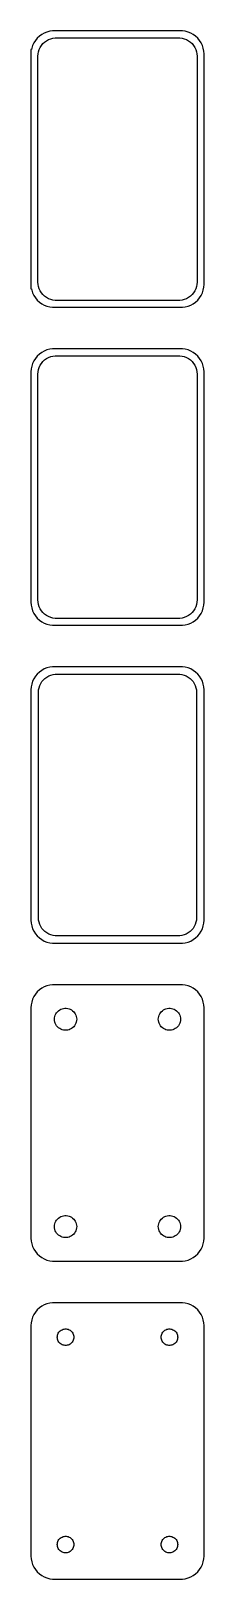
# Model space of a CAD drawing. Header units: metres. Extents: x -19 to 19, y 246 to 582.
import ezdxf

# ---------------------------------------------------------------- set-up
doc = ezdxf.new("R2010")
doc.units = ezdxf.units.M

msp = doc.modelspace()

# ---------------------------------------------------------------- linework, layer by layer
for p, q in [((-15.8789, 581.524), (-16.4291, 581.222)), ((-15.2951, 581.755), (-15.8789, 581.524)), ((-14.6869, 581.911), (-15.2951, 581.755)), ((-14.0639, 581.99), (-14.6869, 581.911)), ((14.0639, 581.99), (-14.0639, 581.99)), ((14.6869, 581.911), (14.0639, 581.99)), ((15.2951, 581.755), (14.6869, 581.911)), ((15.8789, 581.524), (15.2951, 581.755)), ((16.4291, 581.222), (15.8789, 581.524)), ((-18.65, 577.944), (-18.75, 577.944)), ((-18.75, 577.944), (-18.75, 526.056)), ((-18.5929, 578.243), (-18.65, 577.944)), ((-18.3989, 578.841), (-18.5929, 578.243)), ((-18.1315, 579.409), (-18.3989, 578.841)), ((-17.7951, 579.939), (-18.1315, 579.409)), ((-17.3948, 580.423), (-17.7951, 579.939)), ((-16.9371, 580.853), (-17.3948, 580.423)), ((-17.1243, 577.495), (-16.9691, 577.972)), ((-16.9691, 577.972), (-16.7552, 578.427)), ((-16.4291, 581.222), (-16.9371, 580.853)), ((-16.7552, 578.427), (-16.4861, 578.851)), ((-16.4861, 578.851), (-16.1659, 579.238)), ((-16.1659, 579.238), (-15.7997, 579.582)), ((-15.7997, 579.582), (-15.3933, 579.877)), ((-15.3933, 579.877), (-14.9531, 580.119)), ((-14.9531, 580.119), (-14.4861, 580.304)), ((-14.4861, 580.304), (-13.9995, 580.429)), ((-13.9995, 580.429), (-13.5012, 580.492)), ((-13.5012, 580.492), (13.5012, 580.492)), ((13.5012, 580.492), (13.9995, 580.429)), ((13.9995, 580.429), (14.4861, 580.304)), ((14.4861, 580.304), (14.9531, 580.119)), ((14.9531, 580.119), (15.3933, 579.877)), ((15.3933, 579.877), (15.7997, 579.582)), ((15.7997, 579.582), (16.1659, 579.238)), ((16.1659, 579.238), (16.4861, 578.851)), ((16.9371, 580.853), (16.4291, 581.222)), ((16.4861, 578.851), (16.7552, 578.427)), ((16.7552, 578.427), (16.9691, 577.972)), ((17.3948, 580.423), (16.9371, 580.853)), ((16.9691, 577.972), (17.1243, 577.495)), ((17.7951, 579.939), (17.3948, 580.423)), ((18.1315, 579.409), (17.7951, 579.939)), ((18.3989, 578.841), (18.1315, 579.409)), ((18.5929, 578.243), (18.3989, 578.841)), ((18.7106, 577.627), (18.5929, 578.243)), ((-17.25, 576.5), (-17.2184, 577.001)), ((-17.25, 527.5), (-17.25, 576.5)), ((-17.2184, 577.001), (-17.1243, 577.495)), ((17.1243, 577.495), (17.2184, 577.001)), ((17.2184, 577.001), (17.25, 576.5)), ((17.25, 576.5), (17.25, 527.5)), ((18.75, 577), (18.7106, 577.627)), ((18.75, 527), (18.75, 577)), ((-17.2184, 526.999), (-17.25, 527.5)), ((17.25, 527.5), (17.2184, 526.999)), ((-18.75, 526.056), (-18.65, 526.056)), ((-18.65, 526.056), (-18.5929, 525.757)), ((-18.5929, 525.757), (-18.3989, 525.159)), ((-18.3989, 525.159), (-18.1315, 524.591)), ((-18.1315, 524.591), (-17.7951, 524.061)), ((-17.1243, 526.505), (-17.2184, 526.999)), ((-16.9691, 526.028), (-17.1243, 526.505)), ((-16.7552, 525.573), (-16.9691, 526.028)), ((-16.4861, 525.149), (-16.7552, 525.573)), ((-16.1659, 524.762), (-16.4861, 525.149)), ((-15.7997, 524.418), (-16.1659, 524.762)), ((-15.3933, 524.123), (-15.7997, 524.418)), ((15.7997, 524.418), (15.3933, 524.123)), ((16.1659, 524.762), (15.7997, 524.418)), ((16.4861, 525.149), (16.1659, 524.762)), ((16.7552, 525.573), (16.4861, 525.149)), ((16.9691, 526.028), (16.7552, 525.573)), ((17.1243, 526.505), (16.9691, 526.028)), ((17.2184, 526.999), (17.1243, 526.505)), ((17.7951, 524.061), (18.1315, 524.591)), ((18.1315, 524.591), (18.3989, 525.159)), ((18.3989, 525.159), (18.5929, 525.757)), ((18.5929, 525.757), (18.7106, 526.373)), ((18.7106, 526.373), (18.75, 527)), ((-17.7951, 524.061), (-17.3948, 523.577)), ((-17.3948, 523.577), (-16.9371, 523.147)), ((-16.9371, 523.147), (-16.4291, 522.778)), ((-16.4291, 522.778), (-15.8789, 522.476)), ((-15.8789, 522.476), (-15.2951, 522.245)), ((-14.9531, 523.881), (-15.3933, 524.123)), ((-15.2951, 522.245), (-14.6869, 522.089)), ((-14.4861, 523.696), (-14.9531, 523.881)), ((-14.6869, 522.089), (-14.0639, 522.01)), ((-13.9995, 523.571), (-14.4861, 523.696)), ((-14.0639, 522.01), (14.0639, 522.01)), ((-13.5012, 523.508), (-13.9995, 523.571)), ((13.5012, 523.508), (-13.5012, 523.508)), ((13.9995, 523.571), (13.5012, 523.508)), ((14.4861, 523.696), (13.9995, 523.571)), ((14.0639, 522.01), (14.6869, 522.089)), ((14.9531, 523.881), (14.4861, 523.696)), ((14.6869, 522.089), (15.2951, 522.245)), ((15.3933, 524.123), (14.9531, 523.881)), ((15.2951, 522.245), (15.8789, 522.476)), ((15.8789, 522.476), (16.4291, 522.778)), ((16.4291, 522.778), (16.9371, 523.147)), ((16.9371, 523.147), (17.3948, 523.577)), ((17.3948, 523.577), (17.7951, 524.061)), ((-17.7951, 510.939), (-18.1315, 510.409)), ((-17.3948, 511.423), (-17.7951, 510.939)), ((-16.9371, 511.853), (-17.3948, 511.423)), ((-16.4291, 512.222), (-16.9371, 511.853)), ((-15.8789, 512.524), (-16.4291, 512.222)), ((-15.2951, 512.755), (-15.8789, 512.524)), ((-15.7997, 510.582), (-15.3933, 510.877)), ((-15.3933, 510.877), (-14.9531, 511.119)), ((-14.6869, 512.911), (-15.2951, 512.755)), ((-14.9531, 511.119), (-14.4861, 511.304)), ((-14.0639, 512.99), (-14.6869, 512.911)), ((-14.4861, 511.304), (-13.9995, 511.429)), ((14.0639, 512.99), (-14.0639, 512.99)), ((-13.9995, 511.429), (-13.5012, 511.492)), ((-13.5012, 511.492), (13.5012, 511.492)), ((13.5012, 511.492), (13.9995, 511.429)), ((13.9995, 511.429), (14.4861, 511.304)), ((14.6869, 512.911), (14.0639, 512.99)), ((14.4861, 511.304), (14.9531, 511.119)), ((15.2951, 512.755), (14.6869, 512.911)), ((14.9531, 511.119), (15.3933, 510.877)), ((15.8789, 512.524), (15.2951, 512.755)), ((15.3933, 510.877), (15.7997, 510.582)), ((16.4291, 512.222), (15.8789, 512.524)), ((16.9371, 511.853), (16.4291, 512.222)), ((17.3948, 511.423), (16.9371, 511.853)), ((17.7951, 510.939), (17.3948, 511.423)), ((18.1315, 510.409), (17.7951, 510.939)), ((-18.7106, 508.627), (-18.75, 508)), ((-18.75, 508), (-18.75, 458)), ((-18.5929, 509.243), (-18.7106, 508.627)), ((-18.3989, 509.841), (-18.5929, 509.243)), ((-18.1315, 510.409), (-18.3989, 509.841)), ((-17.25, 507.5), (-17.2184, 508.001)), ((-17.25, 458.5), (-17.25, 507.5)), ((-17.2184, 508.001), (-17.1243, 508.495)), ((-17.1243, 508.495), (-16.9691, 508.972)), ((-16.9691, 508.972), (-16.7552, 509.427)), ((-16.7552, 509.427), (-16.4861, 509.851)), ((-16.4861, 509.851), (-16.1659, 510.238)), ((-16.1659, 510.238), (-15.7997, 510.582)), ((15.7997, 510.582), (16.1659, 510.238)), ((16.1659, 510.238), (16.4861, 509.851)), ((16.4861, 509.851), (16.7552, 509.427)), ((16.7552, 509.427), (16.9691, 508.972)), ((16.9691, 508.972), (17.1243, 508.495)), ((17.1243, 508.495), (17.2184, 508.001)), ((17.2184, 508.001), (17.25, 507.5)), ((17.25, 507.5), (17.25, 458.5)), ((18.3989, 509.841), (18.1315, 510.409)), ((18.5929, 509.243), (18.3989, 509.841)), ((18.7106, 508.627), (18.5929, 509.243)), ((18.75, 508), (18.7106, 508.627)), ((18.75, 458), (18.75, 508)), ((-18.75, 458), (-18.7106, 457.373)), ((-18.7106, 457.373), (-18.5929, 456.757)), ((-17.2184, 457.999), (-17.25, 458.5)), ((-17.1243, 457.505), (-17.2184, 457.999)), ((-16.9691, 457.028), (-17.1243, 457.505)), ((-16.7552, 456.573), (-16.9691, 457.028)), ((16.9691, 457.028), (16.7552, 456.573)), ((17.1243, 457.505), (16.9691, 457.028)), ((17.2184, 457.999), (17.1243, 457.505)), ((17.25, 458.5), (17.2184, 457.999)), ((18.5929, 456.757), (18.7106, 457.373)), ((18.7106, 457.373), (18.75, 458)), ((-18.5929, 456.757), (-18.3989, 456.159)), ((-18.3989, 456.159), (-18.1315, 455.591)), ((-18.1315, 455.591), (-17.7951, 455.061)), ((-17.7951, 455.061), (-17.3948, 454.577)), ((-17.3948, 454.577), (-16.9371, 454.147)), ((-16.9371, 454.147), (-16.4291, 453.778)), ((-16.4861, 456.149), (-16.7552, 456.573)), ((-16.1659, 455.762), (-16.4861, 456.149)), ((-16.4291, 453.778), (-15.8789, 453.476)), ((-15.7997, 455.418), (-16.1659, 455.762)), ((-15.3933, 455.123), (-15.7997, 455.418)), ((-14.9531, 454.881), (-15.3933, 455.123)), ((-14.4861, 454.696), (-14.9531, 454.881)), ((-13.9995, 454.571), (-14.4861, 454.696)), ((-13.5012, 454.508), (-13.9995, 454.571)), ((13.5012, 454.508), (-13.5012, 454.508)), ((13.9995, 454.571), (13.5012, 454.508)), ((14.4861, 454.696), (13.9995, 454.571)), ((14.9531, 454.881), (14.4861, 454.696)), ((15.3933, 455.123), (14.9531, 454.881)), ((15.7997, 455.418), (15.3933, 455.123)), ((16.1659, 455.762), (15.7997, 455.418)), ((15.8789, 453.476), (16.4291, 453.778)), ((16.4861, 456.149), (16.1659, 455.762)), ((16.4291, 453.778), (16.9371, 454.147)), ((16.7552, 456.573), (16.4861, 456.149)), ((16.9371, 454.147), (17.3948, 454.577)), ((17.3948, 454.577), (17.7951, 455.061)), ((17.7951, 455.061), (18.1315, 455.591)), ((18.1315, 455.591), (18.3989, 456.159)), ((18.3989, 456.159), (18.5929, 456.757)), ((-15.8789, 453.476), (-15.2951, 453.245)), ((-15.2951, 453.245), (-14.6869, 453.089)), ((-14.6869, 453.089), (-14.0639, 453.01)), ((-14.0639, 453.01), (14.0639, 453.01)), ((14.0639, 453.01), (14.6869, 453.089)), ((14.6869, 453.089), (15.2951, 453.245)), ((15.2951, 453.245), (15.8789, 453.476)), ((-15.8789, 443.524), (-16.4291, 443.222)), ((-15.2951, 443.755), (-15.8789, 443.524)), ((-14.6869, 443.911), (-15.2951, 443.755)), ((-14.0639, 443.99), (-14.6869, 443.911)), ((14.0639, 443.99), (-14.0639, 443.99)), ((14.6869, 443.911), (14.0639, 443.99)), ((15.2951, 443.755), (14.6869, 443.911)), ((15.8789, 443.524), (15.2951, 443.755)), ((16.4291, 443.222), (15.8789, 443.524)), ((-18.5929, 440.243), (-18.7106, 439.627)), ((-18.3989, 440.841), (-18.5929, 440.243)), ((-18.1315, 441.409), (-18.3989, 440.841)), ((-17.7951, 441.939), (-18.1315, 441.409)), ((-17.3948, 442.423), (-17.7951, 441.939)), ((-16.9371, 442.853), (-17.3948, 442.423)), ((-16.4291, 443.222), (-16.9371, 442.853)), ((-16.8507, 439.926), (-16.6436, 440.366)), ((-16.6436, 440.366), (-16.383, 440.776)), ((-16.383, 440.776), (-16.073, 441.151)), ((-16.073, 441.151), (-15.7185, 441.484)), ((-15.7185, 441.484), (-15.3251, 441.77)), ((-15.3251, 441.77), (-14.8989, 442.004)), ((-14.8989, 442.004), (-14.4467, 442.183)), ((-14.4467, 442.183), (-13.9756, 442.304)), ((-13.9756, 442.304), (-13.4932, 442.365)), ((-13.4932, 442.365), (13.4932, 442.365)), ((13.4932, 442.365), (13.9756, 442.304)), ((13.9756, 442.304), (14.4467, 442.183)), ((14.4467, 442.183), (14.8989, 442.004)), ((14.8989, 442.004), (15.3251, 441.77)), ((15.3251, 441.77), (15.7185, 441.484)), ((15.7185, 441.484), (16.073, 441.151)), ((16.073, 441.151), (16.383, 440.776)), ((16.383, 440.776), (16.6436, 440.366)), ((16.9371, 442.853), (16.4291, 443.222)), ((16.6436, 440.366), (16.8507, 439.926)), ((17.3948, 442.423), (16.9371, 442.853)), ((17.7951, 441.939), (17.3948, 442.423)), ((18.1315, 441.409), (17.7951, 441.939)), ((18.3989, 440.841), (18.1315, 441.409)), ((18.5929, 440.243), (18.3989, 440.841)), ((18.7106, 439.627), (18.5929, 440.243)), ((-18.7106, 439.627), (-18.75, 439)), ((-18.75, 439), (-18.75, 389)), ((-17.1226, 438.5), (-17.0921, 438.985)), ((-17.1226, 389.5), (-17.1226, 438.5)), ((-17.0921, 438.985), (-17.001, 439.463)), ((-17.001, 439.463), (-16.8507, 439.926)), ((16.8507, 439.926), (17.001, 439.463)), ((17.001, 439.463), (17.0921, 438.985)), ((17.0921, 438.985), (17.1226, 438.5)), ((17.1226, 438.5), (17.1226, 389.5)), ((18.75, 439), (18.7106, 439.627)), ((18.75, 389), (18.75, 439)), ((-18.75, 389), (-18.7106, 388.373)), ((-18.7106, 388.373), (-18.5929, 387.757)), ((-18.5929, 387.757), (-18.3989, 387.159)), ((-18.3989, 387.159), (-18.1315, 386.591)), ((-18.1315, 386.591), (-17.7951, 386.061)), ((-17.0921, 389.015), (-17.1226, 389.5)), ((-17.001, 388.537), (-17.0921, 389.015)), ((-16.8507, 388.074), (-17.001, 388.537)), ((-16.6436, 387.634), (-16.8507, 388.074)), ((-16.383, 387.224), (-16.6436, 387.634)), ((-16.073, 386.849), (-16.383, 387.224)), ((-15.7185, 386.516), (-16.073, 386.849)), ((-15.3251, 386.23), (-15.7185, 386.516)), ((15.7185, 386.516), (15.3251, 386.23)), ((16.073, 386.849), (15.7185, 386.516)), ((16.383, 387.224), (16.073, 386.849)), ((16.6436, 387.634), (16.383, 387.224)), ((16.8507, 388.074), (16.6436, 387.634)), ((17.001, 388.537), (16.8507, 388.074)), ((17.0921, 389.015), (17.001, 388.537)), ((17.1226, 389.5), (17.0921, 389.015)), ((17.7951, 386.061), (18.1315, 386.591)), ((18.1315, 386.591), (18.3989, 387.159)), ((18.3989, 387.159), (18.5929, 387.757)), ((18.5929, 387.757), (18.7106, 388.373)), ((18.7106, 388.373), (18.75, 389)), ((-17.7951, 386.061), (-17.3948, 385.577)), ((-17.3948, 385.577), (-16.9371, 385.147)), ((-16.9371, 385.147), (-16.4291, 384.778)), ((-16.4291, 384.778), (-15.8789, 384.476)), ((-15.8789, 384.476), (-15.2951, 384.245)), ((-14.8989, 385.996), (-15.3251, 386.23)), ((-15.2951, 384.245), (-14.6869, 384.089)), ((-14.4467, 385.817), (-14.8989, 385.996)), ((-14.6869, 384.089), (-14.0639, 384.01)), ((-13.9756, 385.696), (-14.4467, 385.817)), ((-14.0639, 384.01), (14.0639, 384.01)), ((-13.4932, 385.635), (-13.9756, 385.696)), ((13.4932, 385.635), (-13.4932, 385.635)), ((13.9756, 385.696), (13.4932, 385.635)), ((14.4467, 385.817), (13.9756, 385.696)), ((14.0639, 384.01), (14.6869, 384.089)), ((14.8989, 385.996), (14.4467, 385.817)), ((14.6869, 384.089), (15.2951, 384.245)), ((15.3251, 386.23), (14.8989, 385.996)), ((15.2951, 384.245), (15.8789, 384.476)), ((15.8789, 384.476), (16.4291, 384.778)), ((16.4291, 384.778), (16.9371, 385.147)), ((16.9371, 385.147), (17.3948, 385.577)), ((17.3948, 385.577), (17.7951, 386.061)), ((-17.7951, 372.939), (-18.1315, 372.409)), ((-17.3948, 373.423), (-17.7951, 372.939)), ((-16.9371, 373.853), (-17.3948, 373.423)), ((-16.4291, 374.222), (-16.9371, 373.853)), ((-15.8789, 374.524), (-16.4291, 374.222)), ((-15.2951, 374.755), (-15.8789, 374.524)), ((-14.6869, 374.911), (-15.2951, 374.755)), ((-14.0639, 374.99), (-14.6869, 374.911)), ((14.0639, 374.99), (-14.0639, 374.99)), ((14.6869, 374.911), (14.0639, 374.99)), ((15.2951, 374.755), (14.6869, 374.911)), ((15.8789, 374.524), (15.2951, 374.755)), ((16.4291, 374.222), (15.8789, 374.524)), ((16.9371, 373.853), (16.4291, 374.222)), ((17.3948, 373.423), (16.9371, 373.853)), ((17.7951, 372.939), (17.3948, 373.423)), ((18.1315, 372.409), (17.7951, 372.939)), ((-18.7106, 370.627), (-18.75, 370)), ((-18.75, 370), (-18.75, 320)), ((-18.5929, 371.243), (-18.7106, 370.627)), ((-18.3989, 371.841), (-18.5929, 371.243)), ((-18.1315, 372.409), (-18.3989, 371.841)), ((-12.536, 369.526), (-12.2719, 369.672)), ((-12.2719, 369.672), (-11.9916, 369.783)), ((-11.9916, 369.783), (-11.6997, 369.857)), ((-11.6997, 369.857), (-11.4007, 369.895)), ((-11.4007, 369.895), (-11.0993, 369.895)), ((-11.0993, 369.895), (-10.8003, 369.857)), ((-10.8003, 369.857), (-10.5083, 369.783)), ((-10.5083, 369.783), (-10.2281, 369.672)), ((-10.2281, 369.672), (-9.964, 369.526)), ((9.964, 369.526), (10.2281, 369.672)), ((10.2281, 369.672), (10.5083, 369.783)), ((10.5083, 369.783), (10.8003, 369.857)), ((10.8003, 369.857), (11.0993, 369.895)), ((11.0993, 369.895), (11.4007, 369.895)), ((11.4007, 369.895), (11.6997, 369.857)), ((11.6997, 369.857), (11.9916, 369.783)), ((11.9916, 369.783), (12.2719, 369.672)), ((12.2719, 369.672), (12.536, 369.526)), ((18.3989, 371.841), (18.1315, 372.409)), ((18.5929, 371.243), (18.3989, 371.841)), ((18.7106, 370.627), (18.5929, 371.243)), ((18.75, 370), (18.7106, 370.627)), ((18.75, 320), (18.75, 370)), ((-13.65, 367.5), (-13.6311, 367.801)), ((-13.6311, 367.199), (-13.65, 367.5)), ((-13.6311, 367.801), (-13.5746, 368.097)), ((-13.5746, 366.903), (-13.6311, 367.199)), ((-13.5746, 368.097), (-13.4815, 368.383)), ((-13.4815, 366.617), (-13.5746, 366.903)), ((-13.4815, 368.383), (-13.3531, 368.656)), ((-13.3531, 366.344), (-13.4815, 366.617)), ((-13.3531, 368.656), (-13.1916, 368.911)), ((-13.1916, 366.089), (-13.3531, 366.344)), ((-13.1916, 368.911), (-12.9995, 369.143)), ((-12.9995, 369.143), (-12.7798, 369.349)), ((-12.7798, 369.349), (-12.536, 369.526)), ((-9.964, 369.526), (-9.72017, 369.349)), ((-9.72017, 369.349), (-9.50047, 369.143)), ((-9.50047, 369.143), (-9.30835, 368.911)), ((-9.30835, 368.911), (-9.14685, 368.656)), ((-9.14685, 366.344), (-9.30835, 366.089)), ((-9.14685, 368.656), (-9.01852, 368.383)), ((-9.01852, 366.617), (-9.14685, 366.344)), ((-9.01852, 368.383), (-8.9254, 368.097)), ((-8.9254, 366.903), (-9.01852, 366.617)), ((-8.9254, 368.097), (-8.86891, 367.801)), ((-8.86891, 367.199), (-8.9254, 366.903)), ((-8.86891, 367.801), (-8.84999, 367.5)), ((-8.84999, 367.5), (-8.86891, 367.199)), ((8.84999, 367.5), (8.86891, 367.801)), ((8.86891, 367.199), (8.84999, 367.5)), ((8.86891, 367.801), (8.9254, 368.097)), ((8.9254, 366.903), (8.86891, 367.199)), ((8.9254, 368.097), (9.01852, 368.383)), ((9.01852, 366.617), (8.9254, 366.903)), ((9.01852, 368.383), (9.14685, 368.656)), ((9.14685, 366.344), (9.01852, 366.617)), ((9.14685, 368.656), (9.30835, 368.911)), ((9.30835, 366.089), (9.14685, 366.344)), ((9.30835, 368.911), (9.50047, 369.143)), ((9.50047, 369.143), (9.72017, 369.349)), ((9.72017, 369.349), (9.964, 369.526)), ((12.536, 369.526), (12.7798, 369.349)), ((12.7798, 369.349), (12.9995, 369.143)), ((12.9995, 369.143), (13.1916, 368.911)), ((13.1916, 368.911), (13.3531, 368.656)), ((13.3531, 366.344), (13.1916, 366.089)), ((13.3531, 368.656), (13.4815, 368.383)), ((13.4815, 366.617), (13.3531, 366.344)), ((13.4815, 368.383), (13.5746, 368.097)), ((13.5746, 366.903), (13.4815, 366.617)), ((13.5746, 368.097), (13.6311, 367.801)), ((13.6311, 367.199), (13.5746, 366.903)), ((13.6311, 367.801), (13.65, 367.5)), ((13.65, 367.5), (13.6311, 367.199)), ((-12.9995, 365.857), (-13.1916, 366.089)), ((-12.7798, 365.651), (-12.9995, 365.857)), ((-12.536, 365.474), (-12.7798, 365.651)), ((-12.2719, 365.328), (-12.536, 365.474)), ((-11.9916, 365.217), (-12.2719, 365.328)), ((-11.6997, 365.143), (-11.9916, 365.217)), ((-11.4007, 365.105), (-11.6997, 365.143)), ((-11.0993, 365.105), (-11.4007, 365.105)), ((-10.8003, 365.143), (-11.0993, 365.105)), ((-10.5083, 365.217), (-10.8003, 365.143)), ((-10.2281, 365.328), (-10.5083, 365.217)), ((-9.964, 365.474), (-10.2281, 365.328)), ((-9.72017, 365.651), (-9.964, 365.474)), ((-9.50047, 365.857), (-9.72017, 365.651)), ((-9.30835, 366.089), (-9.50047, 365.857)), ((9.50047, 365.857), (9.30835, 366.089)), ((9.72017, 365.651), (9.50047, 365.857)), ((9.964, 365.474), (9.72017, 365.651)), ((10.2281, 365.328), (9.964, 365.474)), ((10.5083, 365.217), (10.2281, 365.328)), ((10.8003, 365.143), (10.5083, 365.217)), ((11.0993, 365.105), (10.8003, 365.143)), ((11.4007, 365.105), (11.0993, 365.105)), ((11.6997, 365.143), (11.4007, 365.105)), ((11.9916, 365.217), (11.6997, 365.143)), ((12.2719, 365.328), (11.9916, 365.217)), ((12.536, 365.474), (12.2719, 365.328)), ((12.7798, 365.651), (12.536, 365.474)), ((12.9995, 365.857), (12.7798, 365.651)), ((13.1916, 366.089), (12.9995, 365.857)), ((-13.65, 322.5), (-13.6311, 322.801)), ((-13.6311, 322.801), (-13.5746, 323.097)), ((-13.5746, 323.097), (-13.4815, 323.383)), ((-13.4815, 323.383), (-13.3531, 323.656)), ((-13.3531, 323.656), (-13.1916, 323.911)), ((-13.1916, 323.911), (-12.9995, 324.143)), ((-12.9995, 324.143), (-12.7798, 324.349)), ((-12.7798, 324.349), (-12.536, 324.526)), ((-12.536, 324.526), (-12.2719, 324.672)), ((-12.2719, 324.672), (-11.9916, 324.783)), ((-11.9916, 324.783), (-11.6997, 324.857)), ((-11.6997, 324.857), (-11.4007, 324.895)), ((-11.4007, 324.895), (-11.0993, 324.895)), ((-11.0993, 324.895), (-10.8003, 324.857)), ((-10.8003, 324.857), (-10.5083, 324.783)), ((-10.5083, 324.783), (-10.2281, 324.672)), ((-10.2281, 324.672), (-9.964, 324.526)), ((-9.964, 324.526), (-9.72017, 324.349)), ((-9.72017, 324.349), (-9.50047, 324.143)), ((-9.50047, 324.143), (-9.30835, 323.911)), ((-9.30835, 323.911), (-9.14685, 323.656)), ((-9.14685, 323.656), (-9.01852, 323.383)), ((-9.01852, 323.383), (-8.9254, 323.097)), ((-8.9254, 323.097), (-8.86891, 322.801)), ((-8.86891, 322.801), (-8.84999, 322.5)), ((8.84999, 322.5), (8.86891, 322.801)), ((8.86891, 322.801), (8.9254, 323.097)), ((8.9254, 323.097), (9.01852, 323.383)), ((9.01852, 323.383), (9.14685, 323.656)), ((9.14685, 323.656), (9.30835, 323.911)), ((9.30835, 323.911), (9.50047, 324.143)), ((9.50047, 324.143), (9.72017, 324.349)), ((9.72017, 324.349), (9.964, 324.526)), ((9.964, 324.526), (10.2281, 324.672)), ((10.2281, 324.672), (10.5083, 324.783)), ((10.5083, 324.783), (10.8003, 324.857)), ((10.8003, 324.857), (11.0993, 324.895)), ((11.0993, 324.895), (11.4007, 324.895)), ((11.4007, 324.895), (11.6997, 324.857)), ((11.6997, 324.857), (11.9916, 324.783)), ((11.9916, 324.783), (12.2719, 324.672)), ((12.2719, 324.672), (12.536, 324.526)), ((12.536, 324.526), (12.7798, 324.349)), ((12.7798, 324.349), (12.9995, 324.143)), ((12.9995, 324.143), (13.1916, 323.911)), ((13.1916, 323.911), (13.3531, 323.656)), ((13.3531, 323.656), (13.4815, 323.383)), ((13.4815, 323.383), (13.5746, 323.097)), ((13.5746, 323.097), (13.6311, 322.801)), ((13.6311, 322.801), (13.65, 322.5)), ((-18.75, 320), (-18.7106, 319.373)), ((-18.7106, 319.373), (-18.5929, 318.757)), ((-13.6311, 322.199), (-13.65, 322.5)), ((-13.5746, 321.903), (-13.6311, 322.199)), ((-13.4815, 321.617), (-13.5746, 321.903)), ((-13.3531, 321.344), (-13.4815, 321.617)), ((-13.1916, 321.089), (-13.3531, 321.344)), ((-12.9995, 320.857), (-13.1916, 321.089)), ((-12.7798, 320.651), (-12.9995, 320.857)), ((-12.536, 320.474), (-12.7798, 320.651)), ((-12.2719, 320.328), (-12.536, 320.474)), ((-11.9916, 320.217), (-12.2719, 320.328)), ((-11.6997, 320.143), (-11.9916, 320.217)), ((-11.4007, 320.105), (-11.6997, 320.143)), ((-11.0993, 320.105), (-11.4007, 320.105)), ((-10.8003, 320.143), (-11.0993, 320.105)), ((-10.5083, 320.217), (-10.8003, 320.143)), ((-10.2281, 320.328), (-10.5083, 320.217)), ((-9.964, 320.474), (-10.2281, 320.328)), ((-9.72017, 320.651), (-9.964, 320.474)), ((-9.50047, 320.857), (-9.72017, 320.651)), ((-9.30835, 321.089), (-9.50047, 320.857)), ((-9.14685, 321.344), (-9.30835, 321.089)), ((-9.01852, 321.617), (-9.14685, 321.344)), ((-8.9254, 321.903), (-9.01852, 321.617)), ((-8.86891, 322.199), (-8.9254, 321.903)), ((-8.84999, 322.5), (-8.86891, 322.199)), ((8.86891, 322.199), (8.84999, 322.5)), ((8.9254, 321.903), (8.86891, 322.199)), ((9.01852, 321.617), (8.9254, 321.903)), ((9.14685, 321.344), (9.01852, 321.617)), ((9.30835, 321.089), (9.14685, 321.344)), ((9.50047, 320.857), (9.30835, 321.089)), ((9.72017, 320.651), (9.50047, 320.857)), ((9.964, 320.474), (9.72017, 320.651)), ((10.2281, 320.328), (9.964, 320.474)), ((10.5083, 320.217), (10.2281, 320.328)), ((10.8003, 320.143), (10.5083, 320.217)), ((11.0993, 320.105), (10.8003, 320.143)), ((11.4007, 320.105), (11.0993, 320.105)), ((11.6997, 320.143), (11.4007, 320.105)), ((11.9916, 320.217), (11.6997, 320.143)), ((12.2719, 320.328), (11.9916, 320.217)), ((12.536, 320.474), (12.2719, 320.328)), ((12.7798, 320.651), (12.536, 320.474)), ((12.9995, 320.857), (12.7798, 320.651)), ((13.1916, 321.089), (12.9995, 320.857)), ((13.3531, 321.344), (13.1916, 321.089)), ((13.4815, 321.617), (13.3531, 321.344)), ((13.5746, 321.903), (13.4815, 321.617)), ((13.6311, 322.199), (13.5746, 321.903)), ((13.65, 322.5), (13.6311, 322.199)), ((18.5929, 318.757), (18.7106, 319.373)), ((18.7106, 319.373), (18.75, 320)), ((-18.5929, 318.757), (-18.3989, 318.159)), ((-18.3989, 318.159), (-18.1315, 317.591)), ((-18.1315, 317.591), (-17.7951, 317.061)), ((-17.7951, 317.061), (-17.3948, 316.577)), ((-17.3948, 316.577), (-16.9371, 316.147)), ((-16.9371, 316.147), (-16.4291, 315.778)), ((16.4291, 315.778), (16.9371, 316.147)), ((16.9371, 316.147), (17.3948, 316.577)), ((17.3948, 316.577), (17.7951, 317.061)), ((17.7951, 317.061), (18.1315, 317.591)), ((18.1315, 317.591), (18.3989, 318.159)), ((18.3989, 318.159), (18.5929, 318.757)), ((-16.4291, 315.778), (-15.8789, 315.476)), ((-15.8789, 315.476), (-15.2951, 315.245)), ((-15.2951, 315.245), (-14.6869, 315.089)), ((-14.6869, 315.089), (-14.0639, 315.01)), ((-14.0639, 315.01), (14.0639, 315.01)), ((14.0639, 315.01), (14.6869, 315.089)), ((14.6869, 315.089), (15.2951, 315.245)), ((15.2951, 315.245), (15.8789, 315.476)), ((15.8789, 315.476), (16.4291, 315.778)), ((-15.2951, 305.755), (-15.8789, 305.524)), ((-14.6869, 305.911), (-15.2951, 305.755)), ((-14.0639, 305.99), (-14.6869, 305.911)), ((14.0639, 305.99), (-14.0639, 305.99)), ((14.6869, 305.911), (14.0639, 305.99)), ((15.2951, 305.755), (14.6869, 305.911)), ((15.8789, 305.524), (15.2951, 305.755)), ((-18.3989, 302.841), (-18.5929, 302.243)), ((-18.1315, 303.409), (-18.3989, 302.841)), ((-17.7951, 303.939), (-18.1315, 303.409)), ((-17.3948, 304.423), (-17.7951, 303.939)), ((-16.9371, 304.853), (-17.3948, 304.423)), ((-16.4291, 305.222), (-16.9371, 304.853)), ((-15.8789, 305.524), (-16.4291, 305.222)), ((16.4291, 305.222), (15.8789, 305.524)), ((16.9371, 304.853), (16.4291, 305.222)), ((17.3948, 304.423), (16.9371, 304.853)), ((17.7951, 303.939), (17.3948, 304.423)), ((18.1315, 303.409), (17.7951, 303.939)), ((18.3989, 302.841), (18.1315, 303.409)), ((18.5929, 302.243), (18.3989, 302.841)), ((-18.7106, 301.627), (-18.75, 301)), ((-18.75, 301), (-18.75, 251)), ((-18.5929, 302.243), (-18.7106, 301.627)), ((-12.9934, 298.948), (-12.9236, 299.163)), ((-12.9236, 299.163), (-12.8273, 299.367)), ((-12.8273, 299.367), (-12.7062, 299.558)), ((-12.7062, 299.558), (-12.5621, 299.732)), ((-12.5621, 299.732), (-12.3974, 299.887)), ((-12.3974, 299.887), (-12.2145, 300.02)), ((-12.2145, 300.02), (-12.0164, 300.129)), ((-12.0164, 300.129), (-11.8062, 300.212)), ((-11.8062, 300.212), (-11.5873, 300.268)), ((-11.5873, 300.268), (-11.363, 300.296)), ((-11.363, 300.296), (-11.137, 300.296)), ((-11.137, 300.296), (-10.9127, 300.268)), ((-10.9127, 300.268), (-10.6938, 300.212)), ((-10.6938, 300.212), (-10.4836, 300.129)), ((-10.4836, 300.129), (-10.2855, 300.02)), ((-10.2855, 300.02), (-10.1026, 299.887)), ((-10.1026, 299.887), (-9.93785, 299.732)), ((-9.93785, 299.732), (-9.79376, 299.558)), ((-9.79376, 299.558), (-9.67264, 299.367)), ((-9.67264, 299.367), (-9.5764, 299.163)), ((-9.5764, 299.163), (-9.50655, 298.948)), ((9.50655, 298.948), (9.5764, 299.163)), ((9.5764, 299.163), (9.67264, 299.367)), ((9.67264, 299.367), (9.79376, 299.558)), ((9.79376, 299.558), (9.93785, 299.732)), ((9.93785, 299.732), (10.1026, 299.887)), ((10.1026, 299.887), (10.2855, 300.02)), ((10.2855, 300.02), (10.4836, 300.129)), ((10.4836, 300.129), (10.6938, 300.212)), ((10.6938, 300.212), (10.9127, 300.268)), ((10.9127, 300.268), (11.137, 300.296)), ((11.137, 300.296), (11.363, 300.296)), ((11.363, 300.296), (11.5873, 300.268)), ((11.5873, 300.268), (11.8062, 300.212)), ((11.8062, 300.212), (12.0164, 300.129)), ((12.0164, 300.129), (12.2145, 300.02)), ((12.2145, 300.02), (12.3974, 299.887)), ((12.3974, 299.887), (12.5621, 299.732)), ((12.5621, 299.732), (12.7062, 299.558)), ((12.7062, 299.558), (12.8273, 299.367)), ((12.8273, 299.367), (12.9236, 299.163)), ((12.9236, 299.163), (12.9934, 298.948)), ((18.7106, 301.627), (18.5929, 302.243)), ((18.75, 301), (18.7106, 301.627)), ((18.75, 251), (18.75, 301)), ((-13.05, 298.5), (-13.0358, 298.726)), ((-13.0358, 298.274), (-13.05, 298.5)), ((-13.0358, 298.726), (-12.9934, 298.948)), ((-12.9934, 298.052), (-13.0358, 298.274)), ((-12.9236, 297.837), (-12.9934, 298.052)), ((-12.8273, 297.633), (-12.9236, 297.837)), ((-12.7062, 297.442), (-12.8273, 297.633)), ((-12.5621, 297.268), (-12.7062, 297.442)), ((-12.3974, 297.113), (-12.5621, 297.268)), ((-12.2145, 296.98), (-12.3974, 297.113)), ((-12.0164, 296.871), (-12.2145, 296.98)), ((-11.8062, 296.788), (-12.0164, 296.871)), ((-11.5873, 296.732), (-11.8062, 296.788)), ((-11.363, 296.704), (-11.5873, 296.732)), ((-11.137, 296.704), (-11.363, 296.704)), ((-10.9127, 296.732), (-11.137, 296.704)), ((-10.6938, 296.788), (-10.9127, 296.732)), ((-10.4836, 296.871), (-10.6938, 296.788)), ((-10.2855, 296.98), (-10.4836, 296.871)), ((-10.1026, 297.113), (-10.2855, 296.98)), ((-9.93785, 297.268), (-10.1026, 297.113)), ((-9.79376, 297.442), (-9.93785, 297.268)), ((-9.67264, 297.633), (-9.79376, 297.442)), ((-9.5764, 297.837), (-9.67264, 297.633)), ((-9.50655, 298.052), (-9.5764, 297.837)), ((-9.50655, 298.948), (-9.46419, 298.726)), ((-9.46419, 298.274), (-9.50655, 298.052)), ((-9.46419, 298.726), (-9.45, 298.5)), ((-9.45, 298.5), (-9.46419, 298.274)), ((9.45, 298.5), (9.46419, 298.726)), ((9.46419, 298.274), (9.45, 298.5)), ((9.46419, 298.726), (9.50655, 298.948)), ((9.50655, 298.052), (9.46419, 298.274)), ((9.5764, 297.837), (9.50655, 298.052)), ((9.67264, 297.633), (9.5764, 297.837)), ((9.79376, 297.442), (9.67264, 297.633)), ((9.93785, 297.268), (9.79376, 297.442)), ((10.1026, 297.113), (9.93785, 297.268)), ((10.2855, 296.98), (10.1026, 297.113)), ((10.4836, 296.871), (10.2855, 296.98)), ((10.6938, 296.788), (10.4836, 296.871)), ((10.9127, 296.732), (10.6938, 296.788)), ((11.137, 296.704), (10.9127, 296.732)), ((11.363, 296.704), (11.137, 296.704)), ((11.5873, 296.732), (11.363, 296.704)), ((11.8062, 296.788), (11.5873, 296.732)), ((12.0164, 296.871), (11.8062, 296.788)), ((12.2145, 296.98), (12.0164, 296.871)), ((12.3974, 297.113), (12.2145, 296.98)), ((12.5621, 297.268), (12.3974, 297.113)), ((12.7062, 297.442), (12.5621, 297.268)), ((12.8273, 297.633), (12.7062, 297.442)), ((12.9236, 297.837), (12.8273, 297.633)), ((12.9934, 298.052), (12.9236, 297.837)), ((12.9934, 298.948), (13.0358, 298.726)), ((13.0358, 298.274), (12.9934, 298.052)), ((13.0358, 298.726), (13.05, 298.5)), ((13.05, 298.5), (13.0358, 298.274)), ((-13.05, 253.5), (-13.0358, 253.726)), ((-13.0358, 253.274), (-13.05, 253.5)), ((-13.0358, 253.726), (-12.9934, 253.948)), ((-12.9934, 253.052), (-13.0358, 253.274)), ((-12.9934, 253.948), (-12.9236, 254.163)), ((-12.9236, 252.837), (-12.9934, 253.052)), ((-12.9236, 254.163), (-12.8273, 254.367)), ((-12.8273, 252.633), (-12.9236, 252.837)), ((-12.8273, 254.367), (-12.7062, 254.558)), ((-12.7062, 252.442), (-12.8273, 252.633)), ((-12.7062, 254.558), (-12.5621, 254.732)), ((-12.5621, 252.268), (-12.7062, 252.442)), ((-12.5621, 254.732), (-12.3974, 254.887)), ((-12.3974, 252.113), (-12.5621, 252.268)), ((-12.3974, 254.887), (-12.2145, 255.02)), ((-12.2145, 251.98), (-12.3974, 252.113)), ((-12.2145, 255.02), (-12.0164, 255.129)), ((-12.0164, 255.129), (-11.8062, 255.212)), ((-11.8062, 255.212), (-11.5873, 255.268)), ((-11.5873, 255.268), (-11.363, 255.296)), ((-11.363, 255.296), (-11.137, 255.296)), ((-11.137, 255.296), (-10.9127, 255.268)), ((-10.9127, 255.268), (-10.6938, 255.212)), ((-10.6938, 255.212), (-10.4836, 255.129)), ((-10.4836, 255.129), (-10.2855, 255.02)), ((-10.2855, 255.02), (-10.1026, 254.887)), ((-10.1026, 252.113), (-10.2855, 251.98)), ((-10.1026, 254.887), (-9.93785, 254.732)), ((-9.93785, 252.268), (-10.1026, 252.113)), ((-9.93785, 254.732), (-9.79376, 254.558)), ((-9.79376, 252.442), (-9.93785, 252.268)), ((-9.79376, 254.558), (-9.67264, 254.367)), ((-9.67264, 252.633), (-9.79376, 252.442)), ((-9.67264, 254.367), (-9.5764, 254.163)), ((-9.5764, 252.837), (-9.67264, 252.633)), ((-9.5764, 254.163), (-9.50655, 253.948)), ((-9.50655, 253.052), (-9.5764, 252.837)), ((-9.50655, 253.948), (-9.46419, 253.726)), ((-9.46419, 253.274), (-9.50655, 253.052)), ((-9.46419, 253.726), (-9.45, 253.5)), ((-9.45, 253.5), (-9.46419, 253.274)), ((9.45, 253.5), (9.46419, 253.726)), ((9.46419, 253.274), (9.45, 253.5)), ((9.46419, 253.726), (9.50655, 253.948)), ((9.50655, 253.052), (9.46419, 253.274)), ((9.50655, 253.948), (9.5764, 254.163)), ((9.5764, 252.837), (9.50655, 253.052)), ((9.5764, 254.163), (9.67264, 254.367)), ((9.67264, 252.633), (9.5764, 252.837)), ((9.67264, 254.367), (9.79376, 254.558)), ((9.79376, 252.442), (9.67264, 252.633)), ((9.79376, 254.558), (9.93785, 254.732)), ((9.93785, 252.268), (9.79376, 252.442)), ((9.93785, 254.732), (10.1026, 254.887)), ((10.1026, 252.113), (9.93785, 252.268)), ((10.1026, 254.887), (10.2855, 255.02)), ((10.2855, 251.98), (10.1026, 252.113)), ((10.2855, 255.02), (10.4836, 255.129)), ((10.4836, 255.129), (10.6938, 255.212)), ((10.6938, 255.212), (10.9127, 255.268)), ((10.9127, 255.268), (11.137, 255.296)), ((11.137, 255.296), (11.363, 255.296)), ((11.363, 255.296), (11.5873, 255.268)), ((11.5873, 255.268), (11.8062, 255.212)), ((11.8062, 255.212), (12.0164, 255.129)), ((12.0164, 255.129), (12.2145, 255.02)), ((12.2145, 255.02), (12.3974, 254.887)), ((12.3974, 252.113), (12.2145, 251.98)), ((12.3974, 254.887), (12.5621, 254.732)), ((12.5621, 252.268), (12.3974, 252.113)), ((12.5621, 254.732), (12.7062, 254.558)), ((12.7062, 252.442), (12.5621, 252.268)), ((12.7062, 254.558), (12.8273, 254.367)), ((12.8273, 252.633), (12.7062, 252.442)), ((12.8273, 254.367), (12.9236, 254.163)), ((12.9236, 252.837), (12.8273, 252.633)), ((12.9236, 254.163), (12.9934, 253.948)), ((12.9934, 253.052), (12.9236, 252.837)), ((12.9934, 253.948), (13.0358, 253.726)), ((13.0358, 253.274), (12.9934, 253.052)), ((13.0358, 253.726), (13.05, 253.5)), ((13.05, 253.5), (13.0358, 253.274)), ((-18.75, 251), (-18.7106, 250.373)), ((-18.7106, 250.373), (-18.5929, 249.757)), ((-18.5929, 249.757), (-18.3989, 249.159)), ((-18.3989, 249.159), (-18.1315, 248.591)), ((-12.0164, 251.871), (-12.2145, 251.98)), ((-11.8062, 251.788), (-12.0164, 251.871)), ((-11.5873, 251.732), (-11.8062, 251.788)), ((-11.363, 251.704), (-11.5873, 251.732)), ((-11.137, 251.704), (-11.363, 251.704)), ((-10.9127, 251.732), (-11.137, 251.704)), ((-10.6938, 251.788), (-10.9127, 251.732)), ((-10.4836, 251.871), (-10.6938, 251.788)), ((-10.2855, 251.98), (-10.4836, 251.871)), ((10.4836, 251.871), (10.2855, 251.98)), ((10.6938, 251.788), (10.4836, 251.871)), ((10.9127, 251.732), (10.6938, 251.788)), ((11.137, 251.704), (10.9127, 251.732)), ((11.363, 251.704), (11.137, 251.704)), ((11.5873, 251.732), (11.363, 251.704)), ((11.8062, 251.788), (11.5873, 251.732)), ((12.0164, 251.871), (11.8062, 251.788)), ((12.2145, 251.98), (12.0164, 251.871)), ((18.1315, 248.591), (18.3989, 249.159)), ((18.3989, 249.159), (18.5929, 249.757)), ((18.5929, 249.757), (18.7106, 250.373)), ((18.7106, 250.373), (18.75, 251)), ((-18.1315, 248.591), (-17.7951, 248.061)), ((-17.7951, 248.061), (-17.3948, 247.577)), ((-17.3948, 247.577), (-16.9371, 247.147)), ((-16.9371, 247.147), (-16.4291, 246.778)), ((-16.4291, 246.778), (-15.8789, 246.476)), ((-15.8789, 246.476), (-15.2951, 246.245)), ((-15.2951, 246.245), (-14.6869, 246.089)), ((-14.6869, 246.089), (-14.0639, 246.01)), ((-14.0639, 246.01), (14.0639, 246.01)), ((14.0639, 246.01), (14.6869, 246.089)), ((14.6869, 246.089), (15.2951, 246.245)), ((15.2951, 246.245), (15.8789, 246.476)), ((15.8789, 246.476), (16.4291, 246.778)), ((16.4291, 246.778), (16.9371, 247.147)), ((16.9371, 247.147), (17.3948, 247.577)), ((17.3948, 247.577), (17.7951, 248.061)), ((17.7951, 248.061), (18.1315, 248.591))]:
    msp.add_line(p, q)

doc.saveas('drawing.dxf')
